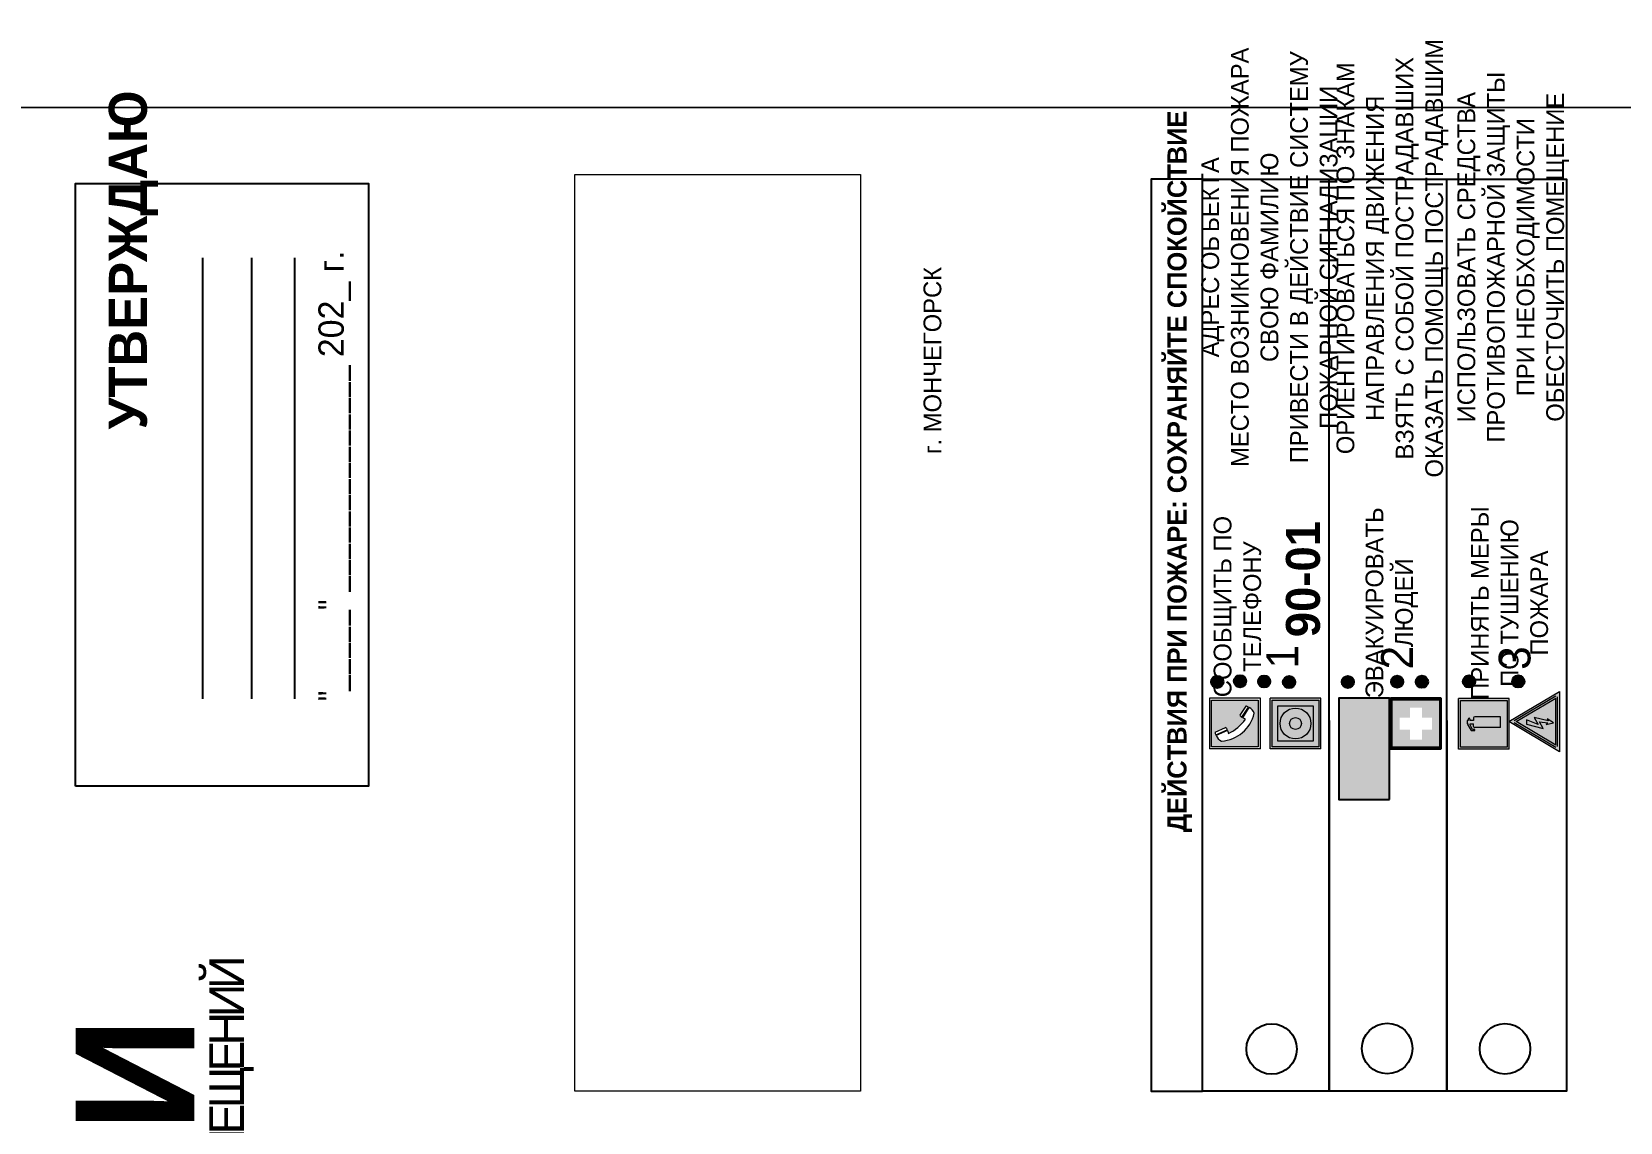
# Model space of a CAD drawing. Header units: millimetres. Extents: x 13810 to 67229, y 12374 to 21950.
# Drawn here: x 29081.1 to 29331.5, y 14384.2 to 14556.2 of the extents above; entities that cross this region are included whole.
import ezdxf

# ---------------------------------------------------------------- set-up
doc = ezdxf.new("R2010")
doc.units = ezdxf.units.MM
doc.styles.add('обычный', font='arial.ttf')
picture_1 = doc.add_image_def('image1.jpg', size_in_pixel=(337, 105))

# ---------------------------------------------------------------- blocks, each defined once
blk = doc.blocks.new('A$C3E6D3DDE')
at = {"lineweight": 5}
h = blk.add_hatch(color=40, dxfattribs=at)
h.paths.add_polyline_path([(24.1, 1.45), (16.46, -11.35), (31.74, -11.35)])
h.paths.add_polyline_path([(24.09, -0.46), (30.03, -10.41), (18.14, -10.41)], flags=16)
h.paths.add_polyline_path([(24.54, -3.08), (23.41, -6.02), (25.13, -5.01), (24.33, -8.5), (24.82, -8.27), (23.79, -9.86), (23.4, -8.04), (23.8, -8.43), (24.04, -6.29), (22.39, -7.25), (23.44, -3.08)], flags=0)
h = blk.add_hatch(color=256, dxfattribs=at)
h.paths.add_polyline_path([(24.37, 0.03, 0.567511), (23.82, 0.03), (17.59, -10.4, 0.582454), (17.86, -10.88), (30.32, -10.88, 0.582149), (30.6, -10.4)])
h.paths.add_polyline_path([(24.09, -0.46), (18.14, -10.41), (30.03, -10.41)], flags=16)
h.paths.add_polyline_path([(24.54, -3.08), (23.41, -6.02), (25.13, -5.01), (24.33, -8.5), (24.82, -8.27), (23.79, -9.86), (23.4, -8.04), (23.8, -8.43), (24.04, -6.29), (22.39, -7.25), (23.44, -3.08)], flags=0)
h = blk.add_hatch(color=40, dxfattribs=at)
h.paths.add_polyline_path([(24.09, -0.46), (18.14, -10.41), (30.03, -10.41)])
h.paths.add_polyline_path([(24.82, -8.27), (23.79, -9.86), (23.4, -8.04), (23.8, -8.43), (24.04, -6.29), (22.39, -7.25), (23.44, -3.08), (24.54, -3.08), (23.41, -6.02), (25.13, -5.01), (24.33, -8.5)], flags=16)
at = {"color": 40, "lineweight": 5}
for p, q in [((16.46, -11.35), (24.1, 1.45)), ((24.1, 1.45), (31.74, -11.35))]:
    blk.add_line(p, q, dxfattribs=at)
at = {"lineweight": 5}
for p, q in [((17.59, -10.4), (23.82, 0.03)), ((24.37, 0.03), (30.6, -10.4)), ((18.14, -10.41), (24.09, -0.46)), ((23.44, -3.08), (22.39, -7.25)), ((23.41, -6.02), (24.54, -3.08)), ((24.54, -3.08), (23.44, -3.08)), ((24.09, -0.46), (30.03, -10.41)), ((22.39, -7.25), (24.04, -6.29)), ((25.13, -5.01), (23.41, -6.02)), ((24.04, -6.29), (23.8, -8.43)), ((24.33, -8.5), (25.13, -5.01)), ((17.86, -10.88), (30.32, -10.88)), ((18.14, -10.41), (30.03, -10.41)), ((23.8, -8.43), (23.4, -8.04)), ((23.4, -8.04), (23.79, -9.86)), ((23.79, -9.86), (24.82, -8.27)), ((24.82, -8.27), (24.33, -8.5))]:
    blk.add_line(p, q, dxfattribs=at)
at = {"color": 50, "lineweight": 5}
blk.add_line((31.74, -11.35), (16.46, -11.35), dxfattribs=at)
blk = doc.blocks.new('A$C456E1F9C')
at = {"lineweight": 5}
h = blk.add_hatch(color=242, dxfattribs=at)
h.paths.add_polyline_path([(0.51, -1.47), (0.51, -13.26), (12.29, -13.26), (12.29, -1.47)])
h.paths.add_polyline_path([(5.42, -4.95, -0.254479), (4.78, -5.4), (3.52, -2.53, -0.209735), (4.23, -2.4)], flags=16)
h.paths.add_polyline_path([(8.53, -8.6), (10.87, -10.17), (10.54, -10.76), (8.03, -9.13, -0.192251)], flags=16)
h.paths.add_polyline_path([(4.61, -5.49, 0.005518), (3.87, -5.72, 0.128647), (7.49, -10.01, 0.00809), (7.83, -9.33), (10.47, -10.97, -0.16736), (8.99, -12.25, -0.327862), (1.95, -3.95, -0.166952), (3.36, -2.62)], flags=16)
at = {"color": 242, "lineweight": 5}
for p, q in [((0, -13.77), (0, -0.97)), ((12.8, -0.97), (0, -0.97)), ((4.61, -5.49), (3.36, -2.62)), ((3.52, -2.53), (4.78, -5.4)), ((4.23, -2.4), (5.42, -4.95)), ((12.8, -13.77), (12.8, -0.97)), ((7.83, -9.33), (10.47, -10.97)), ((8.03, -9.13), (10.54, -10.76)), ((10.81, -10.12), (8.53, -8.6)), ((10.54, -10.76), (10.8, -10.3)), ((10.8, -10.3), (10.81, -10.12)), ((0, -13.77), (12.8, -13.77))]:
    blk.add_line(p, q, dxfattribs=at)
blk.add_lwpolyline([(0.51, -1.47), (12.29, -1.47), (12.29, -13.26), (0.51, -13.26)], close=True, dxfattribs=at)
for centre, radius, start, end in [((4.59, -5.34), 2.99, 114.2845, 152.1974), ((11.12, -3.31), 9.19, 183.9915, 256.6009), ((4.02, -3.27), 0.891, 76.3284, 123.7092), ((14.98, -39.1), 35.17, 107.1487, 108.4135), ((13.86, -0.94), 11.08, 205.5536, 234.8762), ((4.68, -4.59), 0.824, 276.9621, 334.0723), ((-13.31, 0.8), 23.44, 332.5487, 334.4027), ((8.94, -9.5), 0.989, 114.4092, 157.9388), ((7.87, -9.46), 3, 291.9291, 329.9329)]:
    blk.add_arc(centre, radius, start, end, dxfattribs=at)
blk = doc.blocks.new('A$C54414219')
at = {"true_color": 0xffffff}
h = blk.add_hatch(color=7, dxfattribs=at)
h.paths.add_polyline_path([(2.39, -9.45), (2.39, -18.3), (11.23, -18.3), (11.23, -9.45)], flags=0)
h.paths.add_polyline_path([(10.71, -13.87, -1), (2.92, -13.87, -1)], flags=0)
h.paths.add_polyline_path([(8.3, -13.87, -1), (5.33, -13.87, -1)], flags=0)
h.paths.add_polyline_path([(0.41, -7.47), (0.41, -20.27), (13.21, -20.27), (13.21, -7.47)])
h.paths.add_polyline_path([(0.92, -19.77), (12.71, -19.77), (12.71, -7.98), (0.92, -7.98)], flags=16)
h.paths.add_polyline_path([(11.23, -9.45), (11.23, -18.3), (2.39, -18.3), (2.39, -9.45)], flags=0)
at = {"lineweight": 5}
h = blk.add_hatch(color=242, dxfattribs=at)
h.paths.add_polyline_path([(12.71, -7.98), (0.92, -7.98), (0.92, -19.77), (12.71, -19.77)])
h.paths.add_polyline_path([(11.23, -18.3), (2.39, -18.3), (2.39, -9.45), (11.23, -9.45)], flags=16)
h.paths.add_polyline_path([(10.71, -13.87, -1), (2.92, -13.87, -1)], flags=0)
h.paths.add_polyline_path([(8.3, -13.87, -1), (5.33, -13.87, -1)], flags=0)
at = {"true_color": 0xffffff}
h = blk.add_hatch(color=7, dxfattribs=at)
h.paths.add_polyline_path([(2.39, -9.45), (2.39, -18.3), (11.23, -18.3), (11.23, -9.45)])
h.paths.add_polyline_path([(10.71, -13.87, -1), (2.92, -13.87, -1)], flags=16)
h.paths.add_polyline_path([(8.3, -13.87, -1), (5.33, -13.87, -1)], flags=0)
at = {"lineweight": 5}
h = blk.add_hatch(color=242, dxfattribs=at)
h.paths.add_polyline_path([(2.92, -13.87, 1), (10.71, -13.87, 1)])
h.paths.add_polyline_path([(8.3, -13.87, -1), (5.33, -13.87, -1)], flags=16)
at = {"color": 242, "lineweight": 5}
for p, q in [((0.41, -20.27), (0.41, -7.47)), ((0.41, -7.47), (13.21, -7.47)), ((0.41, -7.47), (13.21, -7.47)), ((13.21, -20.27), (13.21, -7.47)), ((0.41, -20.27), (13.21, -20.27))]:
    blk.add_line(p, q, dxfattribs=at)
for points in [[(0.92, -7.98), (12.71, -7.98), (12.71, -19.77), (0.92, -19.77)], [(2.39, -9.45), (11.23, -9.45), (11.23, -18.3), (2.39, -18.3)]]:
    blk.add_lwpolyline(points, close=True, dxfattribs=at)
for radius in [3.89, 1.49]:
    blk.add_circle((6.81, -13.87), radius, dxfattribs=at)
blk = doc.blocks.new('A$C32E8229D')
at = {"true_color": 0xffffff}
blk.add_hatch(color=7, dxfattribs=at).paths.add_polyline_path([(0, 0), (0, -8), (16, -8), (16, 0)])
h = blk.add_hatch(color=126)
h.paths.add_polyline_path([(0.2, -0.2), (15.8, -0.2), (15.8, -7.8), (0.2, -7.8)])
h.paths.add_polyline_path([(13.49, -2.05), (12.08, -2.05), (11.37, -2.63, 0.162397), (11.29, -2.84), (11.29, -3.63), (10.35, -3.63), (10.35, -4.05), (11.68, -4.05), (11.68, -3.48), (12.26, -4.28), (11.29, -5.1), (11.29, -6.78), (11.85, -6.78), (11.85, -5.44), (12.8, -4.64), (12.8, -5.94), (14.46, -5.94), (14.46, -5.39), (13.45, -5.39), (13.45, -3.97), (12.46, -2.59), (13.15, -2.59), (13.69, -3.34), (14.18, -3)], flags=16)
h.paths.add_polyline_path([(10.74, -1.82, 1), (11.8, -1.82, 1)], flags=16)
h.paths.add_polyline_path([(9.39, -3.59), (5.99, -3.59), (6.56, -3.03), (5.91, -3.03), (5.1, -3.83), (5.91, -4.64), (6.56, -4.64), (5.99, -4.09), (9.39, -4.09)], flags=16)
h.paths.add_polyline_path([(4.29, -1.08), (1.72, -1.08), (1.72, -6.6), (4.29, -6.6)], flags=16)
at = {"color": 126}
blk.add_lwpolyline([(16, -8), (0, -8), (0, 0), (16, 0)], close=True, dxfattribs=at)
blk = doc.blocks.new('A$C18900ED3')
h = blk.add_hatch(color=126)
h.paths.add_polyline_path([(-0.18, -0.18), (-7.02, -0.18), (-7.02, -7.02), (-0.18, -7.02)])
h.paths.add_polyline_path([(-5.89, -4.46), (-5.89, -2.77), (-4.46, -2.77), (-4.46, -1.31), (-2.77, -1.31), (-2.77, -2.77), (-1.33, -2.77), (-1.33, -4.46), (-2.77, -4.46), (-2.77, -5.89), (-4.46, -5.89), (-4.46, -4.46)], flags=16)
at = {"color": 126}
for p, q in [((-7.2, 0), (-7.2, -7.2)), ((0, 0), (-7.2, 0)), ((0, -7.2), (0, 0)), ((-7.02, -7.02), (-7.02, -0.18)), ((-7.02, -0.18), (-0.18, -0.18)), ((-0.18, -0.18), (-0.18, -7.02)), ((-7.2, -7.2), (0, -7.2)), ((-0.18, -7.02), (-7.02, -7.02))]:
    blk.add_line(p, q, dxfattribs=at)
blk = doc.blocks.new('A$C3AD82952')
at = {"true_color": 0xf5f5ff}
h = blk.add_hatch(color=7, dxfattribs=at)
h.dxf.hatch_style = 1
h.paths.add_polyline_path([(8.21, 8.73, 0.414214), (7.89, 9.05), (7.22, 9.05), (7.22, 9.92), (7.59, 9.92, 1), (7.57, 10.36), (7.22, 10.36), (7.22, 10.6), (6.43, 10.6), (6.43, 10.36), (6.01, 10.36), (4.74, 9.59), (4.74, 8.69), (4.98, 8.73), (4.98, 9.26), (6.12, 9.91), (6.43, 9.91), (6.43, 9.05), (5.76, 9.05, 0.414214), (5.44, 8.73), (5.44, 2.2), (8.21, 2.2)], flags=0)
h.paths.add_polyline_path([(12.8, 12.8), (0, 12.8), (0, 0), (12.8, 0)])
h.paths.add_polyline_path([(0.51, 12.29), (12.29, 12.29), (12.29, 0.51), (0.51, 0.51)], flags=16)
h.paths.add_polyline_path([(4.74, 9.59), (6.01, 10.36), (6.43, 10.36), (6.43, 10.6), (7.22, 10.6), (7.22, 10.36), (7.59, 10.36, -0.94586), (7.59, 9.92), (7.22, 9.92), (7.22, 9.05), (7.89, 9.05, -0.414214), (8.21, 8.73), (8.21, 2.2), (5.44, 2.2), (5.44, 8.73, -0.414214), (5.76, 9.05), (6.43, 9.05), (6.43, 9.91), (6.12, 9.91), (4.98, 9.26), (4.98, 8.73), (4.74, 8.69)], flags=0)
h = blk.add_hatch(color=242)
h.dxf.hatch_style = 1
h.paths.add_polyline_path([(12.29, 12.29), (0.51, 12.29), (0.51, 0.51), (12.29, 0.51)])
h.paths.add_polyline_path([(4.74, 8.69), (4.74, 9.59), (6.01, 10.36), (6.43, 10.36), (6.43, 10.6), (7.22, 10.6), (7.22, 10.36), (7.59, 10.36, -0.94586), (7.59, 9.92), (7.22, 9.92), (7.22, 9.05), (7.89, 9.05, -0.414214), (8.21, 8.73), (8.21, 2.2), (5.44, 2.2), (5.44, 8.73, -0.414214), (5.76, 9.05), (6.43, 9.05), (6.43, 9.91), (6.12, 9.91), (4.98, 9.26), (4.98, 8.73)], flags=16)
h = blk.add_hatch(color=7, dxfattribs=at)
h.dxf.hatch_style = 1
h.paths.add_polyline_path([(8.21, 8.73, 0.414214), (7.89, 9.05), (7.22, 9.05), (7.22, 9.92), (7.59, 9.92, 1), (7.57, 10.36), (7.22, 10.36), (7.22, 10.6), (6.43, 10.6), (6.43, 10.36), (6.01, 10.36), (4.74, 9.59), (4.74, 8.69), (4.98, 8.73), (4.98, 9.26), (6.12, 9.91), (6.43, 9.91), (6.43, 9.05), (5.76, 9.05, 0.414214), (5.44, 8.73), (5.44, 2.2), (8.21, 2.2)])
at = {"color": 242, "lineweight": 5}
for p, q in [((0, 0), (0, 12.8)), ((0, 12.8), (12.8, 12.8)), ((12.8, 0), (12.8, 12.8)), ((6.01, 10.36), (4.74, 9.59)), ((4.74, 9.59), (4.74, 8.69)), ((4.74, 8.69), (4.98, 8.73)), ((4.98, 9.26), (6.12, 9.91)), ((4.98, 8.73), (4.98, 9.26)), ((5.44, 2.2), (5.44, 8.73)), ((5.76, 9.05), (6.43, 9.05)), ((6.01, 10.36), (6.43, 10.36)), ((6.12, 9.91), (6.43, 9.91)), ((7.22, 10.6), (6.43, 10.6)), ((6.43, 10.6), (6.43, 10.36)), ((6.43, 9.91), (6.43, 9.05)), ((7.22, 10.36), (7.22, 10.6)), ((7.59, 10.36), (7.22, 10.36)), ((7.22, 9.05), (7.22, 9.92)), ((7.59, 9.92), (7.22, 9.92)), ((7.89, 9.05), (7.22, 9.05)), ((8.21, 2.2), (8.21, 8.73)), ((0, 0), (12.8, 0)), ((5.44, 2.2), (8.21, 2.2))]:
    blk.add_line(p, q, dxfattribs=at)
blk.add_lwpolyline([(0.51, 12.29), (12.29, 12.29), (12.29, 0.51), (0.51, 0.51)], close=True, dxfattribs=at)
for centre, radius, start, end in [((5.76, 8.73), 0.32, 90, 180), ((7.58, 10.14), 0.223, 273.1875, 86.8125), ((7.89, 8.73), 0.32, 0, 90)]:
    blk.add_arc(centre, radius, start, end, dxfattribs=at)

msp = doc.modelspace()

# ---------------------------------------------------------------- hatches: boundary and pattern name
at = {"lineweight": 0}
h = msp.add_hatch(color=256, dxfattribs=at)
h.dxf.hatch_style = 1
h.paths.add_polyline_path([(29267.98, 14452.69, 1), (29267.98, 14454.63, 1)])
h = msp.add_hatch(color=256, dxfattribs=at)
h.dxf.hatch_style = 1
h.paths.add_polyline_path([(29271.57, 14452.8, 1), (29271.57, 14454.73, 1)])
h = msp.add_hatch(color=256, dxfattribs=at)
h.dxf.hatch_style = 1
h.paths.add_polyline_path([(29275.38, 14452.76, 1), (29275.38, 14454.69, 1)])
h = msp.add_hatch(color=256, dxfattribs=at)
h.dxf.hatch_style = 1
h.paths.add_polyline_path([(29279.31, 14452.68, 1), (29279.31, 14454.61, 1)])
h = msp.add_hatch(color=256, dxfattribs=at)
h.dxf.hatch_style = 1
h.paths.add_polyline_path([(29288.57, 14452.69, 1), (29288.57, 14454.62, 1)])
h = msp.add_hatch(color=256, dxfattribs=at)
h.dxf.hatch_style = 1
h.paths.add_polyline_path([(29296.35, 14452.73, 1), (29296.35, 14454.66, 1)])
h = msp.add_hatch(color=256, dxfattribs=at)
h.dxf.hatch_style = 1
h.paths.add_polyline_path([(29300.26, 14452.72, 1), (29300.26, 14454.65, 1)])
h = msp.add_hatch(color=256, dxfattribs=at)
h.dxf.hatch_style = 1
h.paths.add_polyline_path([(29307.68, 14452.78, 1), (29307.68, 14454.71, 1)])
h = msp.add_hatch(color=256, dxfattribs=at)
h.dxf.hatch_style = 1
h.paths.add_polyline_path([(29315.45, 14452.79, 1), (29315.45, 14454.72, 1)])

# ---------------------------------------------------------------- linework, layer by layer
at = {"color": 126, "lineweight": 0, "true_color": 0x008754}
for points in [[(29066.55, 14939.23), (29666.55, 14939.23), (29666.55, 14544.23), (29066.55, 14544.23)], [(29066.55, 14544.23), (29666.55, 14544.23), (29666.55, 14149.23), (29066.55, 14149.23)]]:
    msp.add_lwpolyline(points, close=True, dxfattribs=at)
for points in [[(29087.96, 14437.25), (29087.96, 14532.25), (29134.16, 14532.25), (29134.16, 14437.25)], [(29265.63, 14389.15), (29265.63, 14532.92), (29257.58, 14532.92), (29257.58, 14389.15)], [(29265.63, 14389.15), (29265.63, 14532.92), (29323.03, 14532.92), (29323.03, 14389.15)]]:
    msp.add_lwpolyline(points, close=True)
for points in [[(29285.62, 14447.57), (29285.62, 14389.15), (29285.62, 14532.92)], [(29304.2, 14447.57), (29304.2, 14389.15), (29304.2, 14532.92)], [(29108.01, 14451), (29108.01, 14520.53)], [(29115.77, 14451), (29115.77, 14520.53)], [(29122.56, 14451), (29122.56, 14520.53)]]:
    msp.add_lwpolyline(points)
for centre, radius in [((29267.98, 14453.66), 0.966), ((29271.57, 14453.76), 0.966), ((29275.38, 14453.73), 0.966), ((29279.31, 14453.64), 0.966), ((29288.57, 14453.65), 0.966), ((29296.35, 14453.7), 0.966), ((29300.26, 14453.69), 0.966), ((29307.68, 14453.75), 0.966), ((29315.45, 14453.75), 0.966), ((29276.55, 14395.78), 3.98), ((29294.78, 14395.87), 3.98), ((29313.35, 14395.81), 3.98)]:
    msp.add_circle(centre, radius)

# ---------------------------------------------------------------- block references
at = {"rotation": 90}
for name, p, xscale, yscale, zscale in [('A$C3E6D3DDE', (29314.84, 14432.34), 0.625, 0.625, 0.625), ('A$C456E1F9C', (29266.17, 14443.1), 0.625, 0.625, 0.625), ('A$C54414219', (29271.65, 14442.85), 0.625, 0.625, 0.625), ('A$C18900ED3', (29295.3, 14451.1), 1.111111111007631, 1.111111111007631, 1.111111111007631), ('A$C3AD82952', (29314.03, 14443.05), 0.625, 0.625, 0.625)]:
    msp.add_blockref(name, p, dxfattribs=dict(at, xscale=xscale, yscale=yscale, zscale=zscale))
at = {"xscale": -1, "rotation": 90}
msp.add_blockref('A$C32E8229D', (29287.15, 14451.1), dxfattribs=at)

# ---------------------------------------------------------------- texts
at = {"lineweight": 0, "rotation": 90, "style": 'обычный'}
for s, insert, char_height, width, attachment_point in [('\\pi-8.4,l8.4,t8.4;{\\fProxima Nova Rg|b0|i0|c204|p2;ОРИЕНТИРОВАТЬСЯ ПО ЗНАКАМ \\PНАПРАВЛЕНИЯ ДВИЖЕНИЯ\\PВЗЯТЬ С СОБОЙ ПОСТРАДАВШИХ\\PОКАЗАТЬ ПОМОЩЬ ПОСТРАДАВШИМ}', (29295.59, 14520.46), 2.8, 126.6484, 5), ('\\pi-8.4,l8.4,t8.4;{\\fProxima Nova Rg|b0|i0|c204|p2;АДРЕС ОБЪЕКТА\\PМЕСТО ВОЗНИКНОВЕНИЯ ПОЖАРА \\PСВОЮ ФАМИЛИЮ\\PПРИВЕСТИ В ДЕЙСТВИЕ СИСТЕМУ \\PПОЖАРНОЙ СИГНАЛИЗАЦИИ}', (29276.61, 14520.61), 2.8, 126.6484, 5), ('\\pi-8.4,l8.4,t8.4;{\\fProxima Nova Rg|b0|i0|c204|p2;ИСПОЛЬЗОВАТЬ СРЕДСТВА \\PПРОТИВОПОЖАРНОЙ ЗАЩИТЫ \\PПРИ НЕОБХОДИМОСТИ \\PОБЕСТОЧИТЬ ПОМЕЩЕНИЕ}', (29314.66, 14520.62), 2.8, 126.6484, 5), ('\\pi-18,l18,t18;{\\fProxima Nova Rg|b1|i0|c204|p2;УТВЕРЖДАЮ\\H1.1997x; }', (29097.08, 14520.2), 6, 126.6484, 5), ('{\\fProxima Nova Rg|b1|i0|c204|p2;ДЕЙСТВИЯ ПРИ ПОЖАРЕ: СОХРАНЯЙТЕ СПОКОЙСТВИЕ\\H1.6644x; }', (29262.07, 14486.86), 3, 175.1736, 5), ('{\\fArial Narrow|b0|i0|c204|p34;"_____" ______________ \\fProxima Nova Rg|b0|i0|c204|p2;202_ г. }', (29128.84, 14486.16), 4, 78.6503, 5), ('\\pi-8.4,l8.4,t8.4;{\\fProxima Nova Rg|b0|i0|c204|p2;г. МОНЧЕГОРСК\\H1.1997x; }', (29223.09, 14504.33), 2.8, 126.6484, 5), ('{\\fProxima Nova Rg|b0|i0|c204|p2;СООБЩИТЬ ПО \\PТЕЛЕФОНУ}', (29271.17, 14465.54), 2.8, 126.6484, 5), ('{\\fProxima Nova Rg|b0|i0|c204|p2;ЭВАКУИРОВАТЬ \\PЛЮДЕЙ}', (29295.5, 14466.14), 2.8, 126.6484, 5), ('{\\fProxima Nova Rg|b0|i0|c204|p2;ПРИНЯТЬ МЕРЫ \\PПО ТУШЕНИЮ \\PПОЖАРА}', (29314.08, 14466.1), 2.8, 126.6484, 5), ('{\\fProxima Nova Rg|b1|i0|c204|p2;\\H1.0714x;90-01\\fProxima Nova Rg|b0|i0|c204|p2;\\H0.93331x; \\H1.3449x; }', (29281.53, 14469.87), 5, 126.6484, 5), ('{\\fProxima Nova Rg|b0|i0|c204|p2;1\\H1.1667x; }', (29278.24, 14457.64), 5, 126.6484, 5), ('{\\fProxima Nova Rg|b0|i0|c204|p2;2\\H1.1967x; }', (29296.32, 14457.49), 5, 126.6484, 5), ('{\\fProxima Nova Rg|b0|i0|c204|p2;3\\H1.1967x; }', (29314.9, 14457.42), 5, 126.6484, 5), ('{\\fProxima Nova Rg|b1|i0|c204|p2;ПЛАН ЭВАКУАЦИИ}', (29087.99, 14165.17), 18.7, 419.8066, 1)]:
    msp.add_mtext(s, dxfattribs=dict(at, insert=insert, char_height=char_height, width=width, attachment_point=attachment_point))
at = {"color": 0, "lineweight": 0, "insert": (29108.91, 14292.87), "char_height": 6.8, "width": 381.8334, "attachment_point": 5, "rotation": 90, "style": 'обычный'}
msp.add_mtext('{\\fArial Black|b1|i0|c204|p34;\\H2x;\\T0.85;  \\fArial Narrow|b0|i0|c204|p34;\\H0.8x;\\W0.9;\\P\\fProxima Nova Rg|b0|i0|c204|p2;\\H0.5x;\\W1;\\C256;ПРИ ПОЖАРЕ  ИЛИ ДРУГИХ ЧРЕЗВЫЧАЙНЫХ СИТУАЦИЯХ  ИЗ ПОМЕЩЕНИЙ \\fProxima Nova Rg|b1|i0|c204|p2;\\H1.25x;\\PЦЭН-2: ГМОотм. +7,20}', dxfattribs=at)

# ---------------------------------------------------------------- pictures from other files: only their frames are drawn
at = {"color": 7, "lineweight": 0, "true_color": 0xf5f5ff}
image = msp.add_image(picture_1, insert=(29211.72, 14389.15), size_in_units=(144.52, 45.03), rotation=90, dxfattribs=at)
image.dxf.flags = 7

doc.saveas('drawing.dxf')
